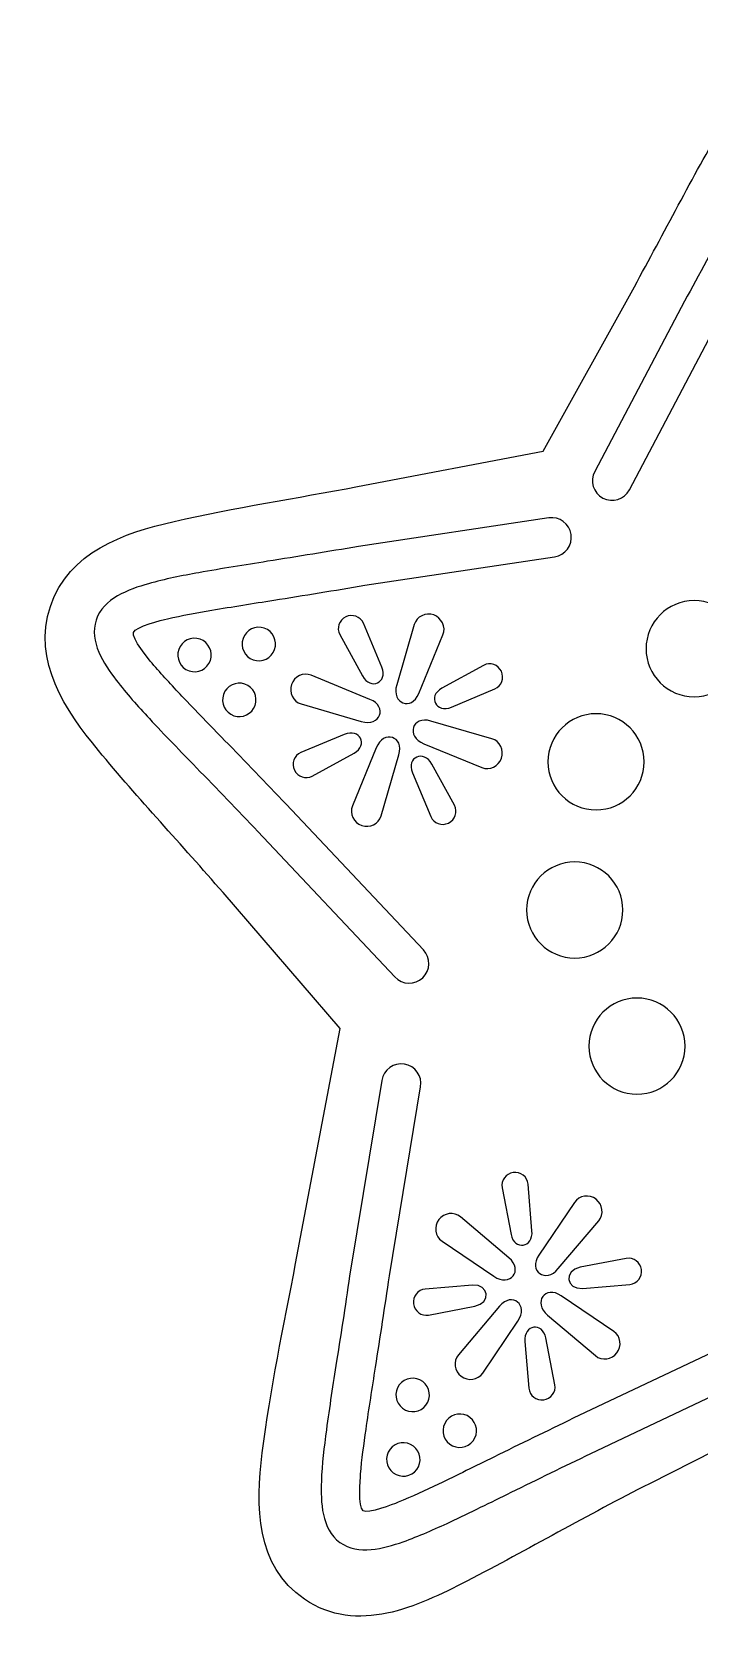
# Model space of a CAD drawing. Header units: centimetres. Extents: x -1 to 124, y -94 to 8.
# Drawn here: x 49.98 to 54.2, y -17.7 to -7.57 of the extents above; entities that cross this region are included whole.
import ezdxf

# ---------------------------------------------------------------- set-up
doc = ezdxf.new("R2010")
doc.units = ezdxf.units.CM
doc.header["$MEASUREMENT"] = 0
doc.layers.add('layer 1', color=7, linetype='Continuous')

msp = doc.modelspace()

# ---------------------------------------------------------------- linework, layer by layer
at = {"layer": 'layer 1', "color": 250}
for points, knots in [([(51.64918, -15.35342), (51.57494, -15.74567), (51.48646, -16.15336), (51.43811, -16.549), (51.43811, -16.549), (51.3974, -16.8821), (51.39219, -17.26055), (51.70603, -17.47328), (51.70603, -17.47328), (52.03854, -17.69865), (52.41777, -17.52065), (52.7298, -17.35896), (52.7298, -17.35896), (53.117, -17.15833), (53.49379, -16.94097), (53.88384, -16.74318), (53.88384, -16.74318), (53.88384, -16.74318), (54.97883, -16.18801), (54.97883, -16.18801), (54.97883, -16.18801), (54.97883, -16.18801), (55.94962, -16.69987), (55.94962, -16.69987), (55.94962, -16.69987), (56.32018, -16.89524), (56.6815, -17.10934), (57.05187, -17.30252), (57.05187, -17.30252), (57.35568, -17.461), (57.71872, -17.62424), (58.04408, -17.41326), (58.04408, -17.41326), (58.35819, -17.2096), (58.36788, -16.83667), (58.34267, -16.50461), (58.34267, -16.50461), (58.31288, -16.11208), (58.24747, -15.70859), (58.19679, -15.31744), (58.19679, -15.31744), (58.19679, -15.31744), (57.99748, -13.7791), (57.99748, -13.7791), (57.99748, -13.7791), (57.99748, -13.7791), (58.88988, -12.83409), (58.88988, -12.83409), (58.88988, -12.83409), (59.1471, -12.56168), (59.41764, -12.30598), (59.67687, -12.03705), (59.67687, -12.03705), (59.90584, -11.79953), (60.14622, -11.51728), (60.04437, -11.15895), (60.04437, -11.15895), (59.94848, -10.82163), (59.63026, -10.70058), (59.32327, -10.63066), (59.32327, -10.63066), (58.98905, -10.55455), (58.63162, -10.50911), (58.29229, -10.45688), (58.29229, -10.45688), (58.29229, -10.45688), (56.90174, -10.24286), (56.90174, -10.24286), (56.90174, -10.24286), (56.90174, -10.24286), (56.37656, -9.22753), (56.37656, -9.22753), (56.37656, -9.22753), (56.19787, -8.88208), (56.03082, -8.52324), (55.84327, -8.18361), (55.84327, -8.18361), (55.68322, -7.8938), (55.4774, -7.58586), (55.10557, -7.57987), (55.10557, -7.57987), (54.73459, -7.57387), (54.51909, -7.87355), (54.35041, -8.15769), (54.35041, -8.15769), (54.15304, -8.49016), (53.97581, -8.84354), (53.78818, -9.18266), (53.78818, -9.18266), (53.78818, -9.18266), (53.21309, -10.22211), (53.21309, -10.22211), (53.21309, -10.22211), (53.21309, -10.22211), (52.03909, -10.44532), (52.03909, -10.44532), (52.03909, -10.44532), (51.65635, -10.51809), (51.26047, -10.57738), (50.88187, -10.66509), (50.88187, -10.66509), (50.56072, -10.73949), (50.21699, -10.85482), (50.10039, -11.20199), (50.10039, -11.20199), (49.98445, -11.54727), (50.19547, -11.8586), (50.40457, -12.11248), (50.40457, -12.11248), (50.65568, -12.41738), (50.93184, -12.70957), (51.1905, -13.00955), (51.1905, -13.00955), (51.1905, -13.00955), (51.93045, -13.86763), (51.93045, -13.86763), (51.93045, -13.86763), (51.93045, -13.86763), (51.64918, -15.35342), (51.64918, -15.35342)], [0, 0, 0, 0, 0.03225806, 0.03225806, 0.03225806, 0.03225806, 0.06451613, 0.06451613, 0.06451613, 0.06451613, 0.09677419, 0.09677419, 0.09677419, 0.09677419, 0.12903226, 0.12903226, 0.12903226, 0.12903226, 0.16129032, 0.16129032, 0.16129032, 0.16129032, 0.19354839, 0.19354839, 0.19354839, 0.19354839, 0.22580645, 0.22580645, 0.22580645, 0.22580645, 0.25806452, 0.25806452, 0.25806452, 0.25806452, 0.29032258, 0.29032258, 0.29032258, 0.29032258, 0.32258065, 0.32258065, 0.32258065, 0.32258065, 0.35483871, 0.35483871, 0.35483871, 0.35483871, 0.38709677, 0.38709677, 0.38709677, 0.38709677, 0.41935484, 0.41935484, 0.41935484, 0.41935484, 0.4516129, 0.4516129, 0.4516129, 0.4516129, 0.48387097, 0.48387097, 0.48387097, 0.48387097, 0.51612903, 0.51612903, 0.51612903, 0.51612903, 0.5483871, 0.5483871, 0.5483871, 0.5483871, 0.58064516, 0.58064516, 0.58064516, 0.58064516, 0.61290323, 0.61290323, 0.61290323, 0.61290323, 0.64516129, 0.64516129, 0.64516129, 0.64516129, 0.67741935, 0.67741935, 0.67741935, 0.67741935, 0.70967742, 0.70967742, 0.70967742, 0.70967742, 0.74193548, 0.74193548, 0.74193548, 0.74193548, 0.77419355, 0.77419355, 0.77419355, 0.77419355, 0.80645161, 0.80645161, 0.80645161, 0.80645161, 0.83870968, 0.83870968, 0.83870968, 0.83870968, 0.87096774, 0.87096774, 0.87096774, 0.87096774, 0.90322581, 0.90322581, 0.90322581, 0.90322581, 0.93548387, 0.93548387, 0.93548387, 0.93548387, 1, 1, 1, 1]), ([(56.59594, -10.3881), (56.62759, -10.44899), (56.60388, -10.52406), (56.543, -10.55571), (56.543, -10.55571), (56.48211, -10.58738), (56.40703, -10.56365), (56.37539, -10.50276), (56.37539, -10.50276), (56.37539, -10.50276), (55.79121, -9.37902), (55.79121, -9.37902), (55.79121, -9.37902), (55.79121, -9.37902), (55.79147, -9.37889), (55.79147, -9.37889), (55.79147, -9.37889), (55.70623, -9.21334), (55.62267, -9.04694), (55.53924, -8.88047), (55.53924, -8.88047), (55.48125, -8.76472), (55.42344, -8.64882), (55.36403, -8.53379), (55.36403, -8.53379), (55.32133, -8.45112), (55.27772, -8.36793), (55.23023, -8.28789), (55.23023, -8.28789), (55.21337, -8.25948), (55.12431, -8.11247), (55.08579, -8.11172), (55.08579, -8.11172), (55.04673, -8.11098), (54.95183, -8.25784), (54.93398, -8.28602), (54.93398, -8.28602), (54.88323, -8.36611), (54.83635, -8.44953), (54.7904, -8.53245), (54.7904, -8.53245), (54.72632, -8.64809), (54.66382, -8.76467), (54.60115, -8.88108), (54.60115, -8.88108), (54.50898, -9.05226), (54.41661, -9.2233), (54.3225, -9.39341), (54.3225, -9.39341), (54.3225, -9.39341), (53.75763, -10.4653), (53.75763, -10.4653), (53.75763, -10.4653), (53.72569, -10.52595), (53.65057, -10.54925), (53.58991, -10.51732), (53.58991, -10.51732), (53.52925, -10.48537), (53.50595, -10.41024), (53.53788, -10.34956), (53.53788, -10.34956), (53.53788, -10.34956), (54.10464, -9.27412), (54.10464, -9.27412), (54.10464, -9.27412), (54.19841, -9.10454), (54.29054, -8.93401), (54.38239, -8.76338), (54.38239, -8.76338), (54.45169, -8.63469), (54.5207, -8.50559), (54.59268, -8.37838), (54.59268, -8.37838), (54.64591, -8.2843), (54.70146, -8.18899), (54.7637, -8.10055), (54.7637, -8.10055), (54.83855, -7.99414), (54.9464, -7.86088), (55.09001, -7.86363), (55.09001, -7.86363), (55.23212, -7.86633), (55.33471, -8.00043), (55.4059, -8.10809), (55.4059, -8.10809), (55.46456, -8.19681), (55.51645, -8.29208), (55.56608, -8.3861), (55.56608, -8.3861), (55.63297, -8.51284), (55.6969, -8.64133), (55.76109, -8.76945), (55.76109, -8.76945), (55.84461, -8.93612), (55.92843, -9.10254), (56.0138, -9.26824), (56.0138, -9.26824), (56.0138, -9.26824), (56.59594, -10.3881), (56.59594, -10.3881)], [0, 0, 0, 0, 0.03846154, 0.03846154, 0.03846154, 0.03846154, 0.07692308, 0.07692308, 0.07692308, 0.07692308, 0.11538462, 0.11538462, 0.11538462, 0.11538462, 0.15384615, 0.15384615, 0.15384615, 0.15384615, 0.19230769, 0.19230769, 0.19230769, 0.19230769, 0.23076923, 0.23076923, 0.23076923, 0.23076923, 0.26923077, 0.26923077, 0.26923077, 0.26923077, 0.30769231, 0.30769231, 0.30769231, 0.30769231, 0.34615385, 0.34615385, 0.34615385, 0.34615385, 0.38461538, 0.38461538, 0.38461538, 0.38461538, 0.42307692, 0.42307692, 0.42307692, 0.42307692, 0.46153846, 0.46153846, 0.46153846, 0.46153846, 0.5, 0.5, 0.5, 0.5, 0.53846154, 0.53846154, 0.53846154, 0.53846154, 0.57692308, 0.57692308, 0.57692308, 0.57692308, 0.61538462, 0.61538462, 0.61538462, 0.61538462, 0.65384615, 0.65384615, 0.65384615, 0.65384615, 0.69230769, 0.69230769, 0.69230769, 0.69230769, 0.73076923, 0.73076923, 0.73076923, 0.73076923, 0.76923077, 0.76923077, 0.76923077, 0.76923077, 0.80769231, 0.80769231, 0.80769231, 0.80769231, 0.84615385, 0.84615385, 0.84615385, 0.84615385, 0.88461538, 0.88461538, 0.88461538, 0.88461538, 0.92307692, 0.92307692, 0.92307692, 0.92307692, 1, 1, 1, 1]), ([(52.45142, -13.54775), (52.40145, -13.59481), (52.32276, -13.59244), (52.27571, -13.54249), (52.27571, -13.54249), (52.27571, -13.54249), (51.41037, -12.62374), (51.41037, -12.62374), (51.41037, -12.62374), (51.28206, -12.48851), (51.15257, -12.3545), (51.02275, -12.22071), (51.02275, -12.22071), (50.92295, -12.11788), (50.82272, -12.01515), (50.72512, -11.91022), (50.72512, -11.91022), (50.65271, -11.83238), (50.57987, -11.75198), (50.51545, -11.66735), (50.51545, -11.66735), (50.43726, -11.56465), (50.34449, -11.42358), (50.38877, -11.28854), (50.38877, -11.28854), (50.43353, -11.15204), (50.5949, -11.09417), (50.72004, -11.05857), (50.72004, -11.05857), (50.82405, -11.02897), (50.93234, -11.00794), (51.0387, -10.98869), (51.0387, -10.98869), (51.18254, -10.96267), (51.32718, -10.94007), (51.47152, -10.91709), (51.47152, -10.91709), (51.66287, -10.88661), (51.85425, -10.85585), (52.04525, -10.82322), (52.04525, -10.82322), (52.04525, -10.82322), (53.24744, -10.64267), (53.24744, -10.64267), (53.24744, -10.64267), (53.31524, -10.63252), (53.37849, -10.67928), (53.38865, -10.74708), (53.38865, -10.74708), (53.39881, -10.81487), (53.35203, -10.87812), (53.28424, -10.88828), (53.28424, -10.88828), (53.28424, -10.88828), (52.08607, -11.06824), (52.08607, -11.06824), (52.08607, -11.06824), (51.89443, -11.101), (51.70251, -11.13184), (51.5105, -11.16241), (51.5105, -11.16241), (51.37995, -11.18318), (51.24928, -11.20377), (51.11899, -11.22615), (51.11899, -11.22615), (51.02556, -11.2422), (50.93134, -11.25896), (50.839, -11.28046), (50.839, -11.28046), (50.80651, -11.28803), (50.63657, -11.32922), (50.62439, -11.36635), (50.62439, -11.36635), (50.61239, -11.40295), (50.72183, -11.5355), (50.7431, -11.56078), (50.7431, -11.56078), (50.80302, -11.63198), (50.86719, -11.7006), (50.93117, -11.76815), (50.93117, -11.76815), (51.02017, -11.86216), (51.11054, -11.95495), (51.20069, -12.04786), (51.20069, -12.04786), (51.33035, -12.18149), (51.45992, -12.31525), (51.58831, -12.45009), (51.58831, -12.45009), (51.58831, -12.45009), (52.45667, -13.37204), (52.45667, -13.37204), (52.45667, -13.37204), (52.50373, -13.42201), (52.50137, -13.5007), (52.45142, -13.54775)], [0, 0, 0, 0, 0.04, 0.04, 0.04, 0.04, 0.08, 0.08, 0.08, 0.08, 0.12, 0.12, 0.12, 0.12, 0.16, 0.16, 0.16, 0.16, 0.2, 0.2, 0.2, 0.2, 0.24, 0.24, 0.24, 0.24, 0.28, 0.28, 0.28, 0.28, 0.32, 0.32, 0.32, 0.32, 0.36, 0.36, 0.36, 0.36, 0.4, 0.4, 0.4, 0.4, 0.44, 0.44, 0.44, 0.44, 0.48, 0.48, 0.48, 0.48, 0.52, 0.52, 0.52, 0.52, 0.56, 0.56, 0.56, 0.56, 0.6, 0.6, 0.6, 0.6, 0.64, 0.64, 0.64, 0.64, 0.68, 0.68, 0.68, 0.68, 0.72, 0.72, 0.72, 0.72, 0.76, 0.76, 0.76, 0.76, 0.8, 0.8, 0.8, 0.8, 0.84, 0.84, 0.84, 0.84, 0.88, 0.88, 0.88, 0.88, 0.92, 0.92, 0.92, 0.92, 1, 1, 1, 1]), ([(54.46945, -11.46901), (54.46945, -11.6367), (54.33345, -11.77269), (54.16575, -11.77269), (54.16575, -11.77269), (53.99806, -11.77269), (53.86207, -11.6367), (53.86207, -11.46901), (53.86207, -11.46901), (53.86207, -11.3013), (53.99806, -11.16531), (54.16575, -11.16531), (54.16575, -11.16531), (54.33345, -11.16531), (54.46945, -11.3013), (54.46945, -11.46901)], [0, 0, 0, 0, 0.2, 0.2, 0.2, 0.2, 0.4, 0.4, 0.4, 0.4, 0.6, 0.6, 0.6, 0.6, 1, 1, 1, 1]), ([(51.38146, -11.53927), (51.32635, -11.52002), (51.29742, -11.45961), (51.31666, -11.40454), (51.31666, -11.40454), (51.33588, -11.34946), (51.39613, -11.32021), (51.45124, -11.33944), (51.45124, -11.33944), (51.50636, -11.3587), (51.53528, -11.41909), (51.51606, -11.47417), (51.51606, -11.47417), (51.49682, -11.52924), (51.4366, -11.55853), (51.38146, -11.53927)], [0, 0, 0, 0, 0.2, 0.2, 0.2, 0.2, 0.4, 0.4, 0.4, 0.4, 0.6, 0.6, 0.6, 0.6, 1, 1, 1, 1]), ([(52.19284, -11.58611), (52.23349, -11.6833), (52.12217, -11.73371), (52.0708, -11.6403), (52.0708, -11.6403), (52.0708, -11.6403), (51.92778, -11.38022), (51.92778, -11.38022), (51.92778, -11.38022), (51.90527, -11.33927), (51.92388, -11.28797), (51.9654, -11.26792), (51.9654, -11.26792), (52.00693, -11.24789), (52.05865, -11.26527), (52.07668, -11.3084), (52.07668, -11.3084), (52.07668, -11.3084), (52.19284, -11.58611), (52.19284, -11.58611)], [0, 0, 0, 0, 0.16666667, 0.16666667, 0.16666667, 0.16666667, 0.33333333, 0.33333333, 0.33333333, 0.33333333, 0.5, 0.5, 0.5, 0.5, 0.66666667, 0.66666667, 0.66666667, 0.66666667, 1, 1, 1, 1]), ([(52.57952, -11.38055), (52.57952, -11.38055), (52.42729, -11.75167), (52.42729, -11.75167), (52.42729, -11.75167), (52.38074, -11.86521), (52.25281, -11.81659), (52.28757, -11.69695), (52.28757, -11.69695), (52.28757, -11.69695), (52.39787, -11.31713), (52.39787, -11.31713), (52.39787, -11.31713), (52.41298, -11.26516), (52.47083, -11.23851), (52.5211, -11.25607), (52.5211, -11.25607), (52.57136, -11.27362), (52.60004, -11.33049), (52.57952, -11.38055)], [0, 0, 0, 0, 0.16666667, 0.16666667, 0.16666667, 0.16666667, 0.33333333, 0.33333333, 0.33333333, 0.33333333, 0.5, 0.5, 0.5, 0.5, 0.66666667, 0.66666667, 0.66666667, 0.66666667, 1, 1, 1, 1]), ([(51.11043, -11.54378), (51.09119, -11.59886), (51.03096, -11.62813), (50.97585, -11.60887), (50.97585, -11.60887), (50.92071, -11.58962), (50.89181, -11.52924), (50.91104, -11.47415), (50.91104, -11.47415), (50.93028, -11.41907), (50.99048, -11.38981), (51.04561, -11.40904), (51.04561, -11.40904), (51.10073, -11.4283), (51.12967, -11.48869), (51.11043, -11.54378)], [0, 0, 0, 0, 0.2, 0.2, 0.2, 0.2, 0.4, 0.4, 0.4, 0.4, 0.6, 0.6, 0.6, 0.6, 1, 1, 1, 1]), ([(51.68408, -11.81826), (51.63211, -11.80313), (51.60545, -11.74529), (51.623, -11.69501), (51.623, -11.69501), (51.64057, -11.64473), (51.69744, -11.61608), (51.74751, -11.6366), (51.74751, -11.6366), (51.74751, -11.6366), (52.11864, -11.78883), (52.11864, -11.78883), (52.11864, -11.78883), (52.23216, -11.83538), (52.18356, -11.9633), (52.0639, -11.92855), (52.0639, -11.92855), (52.0639, -11.92855), (51.68408, -11.81826), (51.68408, -11.81826)], [0, 0, 0, 0, 0.16666667, 0.16666667, 0.16666667, 0.16666667, 0.33333333, 0.33333333, 0.33333333, 0.33333333, 0.5, 0.5, 0.5, 0.5, 0.66666667, 0.66666667, 0.66666667, 0.66666667, 1, 1, 1, 1]), ([(52.94833, -11.61183), (52.96836, -11.65336), (52.95098, -11.70509), (52.90787, -11.72312), (52.90787, -11.72312), (52.90787, -11.72312), (52.63404, -11.83765), (52.63404, -11.83765), (52.63404, -11.83765), (52.5357, -11.87879), (52.47992, -11.77002), (52.57227, -11.71928), (52.57227, -11.71928), (52.57227, -11.71928), (52.83603, -11.57422), (52.83603, -11.57422), (52.83603, -11.57422), (52.877, -11.5517), (52.92828, -11.57029), (52.94833, -11.61183)], [0, 0, 0, 0, 0.16666667, 0.16666667, 0.16666667, 0.16666667, 0.33333333, 0.33333333, 0.33333333, 0.33333333, 0.5, 0.5, 0.5, 0.5, 0.66666667, 0.66666667, 0.66666667, 0.66666667, 1, 1, 1, 1]), ([(51.39278, -11.82721), (51.37356, -11.88227), (51.31332, -11.91155), (51.2582, -11.8923), (51.2582, -11.8923), (51.20309, -11.87306), (51.17416, -11.81266), (51.19338, -11.75758), (51.19338, -11.75758), (51.21261, -11.7025), (51.27285, -11.67322), (51.32797, -11.69247), (51.32797, -11.69247), (51.38311, -11.71172), (51.41202, -11.77212), (51.39278, -11.82721)], [0, 0, 0, 0, 0.2, 0.2, 0.2, 0.2, 0.4, 0.4, 0.4, 0.4, 0.6, 0.6, 0.6, 0.6, 1, 1, 1, 1]), ([(52.88798, -12.03759), (52.93993, -12.05269), (52.96659, -12.11054), (52.94904, -12.16081), (52.94904, -12.16081), (52.93149, -12.21108), (52.87462, -12.23976), (52.82456, -12.21927), (52.82456, -12.21927), (52.82456, -12.21927), (52.45861, -12.06915), (52.45861, -12.06915), (52.45861, -12.06915), (52.34333, -12.02188), (52.38491, -11.89151), (52.50275, -11.92573), (52.50275, -11.92573), (52.50275, -11.92573), (52.88798, -12.03759), (52.88798, -12.03759)], [0, 0, 0, 0, 0.16666667, 0.16666667, 0.16666667, 0.16666667, 0.33333333, 0.33333333, 0.33333333, 0.33333333, 0.5, 0.5, 0.5, 0.5, 0.66666667, 0.66666667, 0.66666667, 0.66666667, 1, 1, 1, 1]), ([(53.85007, -12.18348), (53.85007, -12.35116), (53.71408, -12.48716), (53.54637, -12.48716), (53.54637, -12.48716), (53.37867, -12.48716), (53.24267, -12.35116), (53.24267, -12.18348), (53.24267, -12.18348), (53.24267, -12.01577), (53.37867, -11.87978), (53.54637, -11.87978), (53.54637, -11.87978), (53.71408, -11.87978), (53.85007, -12.01577), (53.85007, -12.18348)], [0, 0, 0, 0, 0.2, 0.2, 0.2, 0.2, 0.4, 0.4, 0.4, 0.4, 0.6, 0.6, 0.6, 0.6, 1, 1, 1, 1]), ([(51.75404, -12.2738), (51.71309, -12.29633), (51.66181, -12.27774), (51.64177, -12.2362), (51.64177, -12.2362), (51.62173, -12.19468), (51.63911, -12.14295), (51.68221, -12.12491), (51.68221, -12.12491), (51.68221, -12.12491), (51.95605, -12.01037), (51.95605, -12.01037), (51.95605, -12.01037), (52.05439, -11.96923), (52.11015, -12.07801), (52.01782, -12.12875), (52.01782, -12.12875), (52.01782, -12.12875), (51.75404, -12.2738), (51.75404, -12.2738)], [0, 0, 0, 0, 0.16666667, 0.16666667, 0.16666667, 0.16666667, 0.33333333, 0.33333333, 0.33333333, 0.33333333, 0.5, 0.5, 0.5, 0.5, 0.66666667, 0.66666667, 0.66666667, 0.66666667, 1, 1, 1, 1]), ([(52.1578, -12.09521), (52.20508, -11.97993), (52.33546, -12.0215), (52.30122, -12.13933), (52.30122, -12.13933), (52.30122, -12.13933), (52.18935, -12.52457), (52.18935, -12.52457), (52.18935, -12.52457), (52.17426, -12.57652), (52.1164, -12.60318), (52.06614, -12.58563), (52.06614, -12.58563), (52.01587, -12.56807), (51.98719, -12.5112), (52.0077, -12.46114), (52.0077, -12.46114), (52.0077, -12.46114), (52.1578, -12.09521), (52.1578, -12.09521)], [0, 0, 0, 0, 0.16666667, 0.16666667, 0.16666667, 0.16666667, 0.33333333, 0.33333333, 0.33333333, 0.33333333, 0.5, 0.5, 0.5, 0.5, 0.66666667, 0.66666667, 0.66666667, 0.66666667, 1, 1, 1, 1]), ([(52.65206, -12.45809), (52.67456, -12.49906), (52.65596, -12.55036), (52.61444, -12.57039), (52.61444, -12.57039), (52.5729, -12.59042), (52.52118, -12.57304), (52.50314, -12.52993), (52.50314, -12.52993), (52.50314, -12.52993), (52.38699, -12.25222), (52.38699, -12.25222), (52.38699, -12.25222), (52.34633, -12.15502), (52.45767, -12.10461), (52.50903, -12.19801), (52.50903, -12.19801), (52.50903, -12.19801), (52.65206, -12.45809), (52.65206, -12.45809)], [0, 0, 0, 0, 0.16666667, 0.16666667, 0.16666667, 0.16666667, 0.33333333, 0.33333333, 0.33333333, 0.33333333, 0.5, 0.5, 0.5, 0.5, 0.66666667, 0.66666667, 0.66666667, 0.66666667, 1, 1, 1, 1]), ([(53.41184, -13.42309), (53.24413, -13.42309), (53.10814, -13.28709), (53.10814, -13.11941), (53.10814, -13.11941), (53.10814, -12.9517), (53.24413, -12.81571), (53.41184, -12.81571), (53.41184, -12.81571), (53.57953, -12.81571), (53.71552, -12.9517), (53.71552, -13.11941), (53.71552, -13.11941), (53.71552, -13.28709), (53.57953, -13.42309), (53.41184, -13.42309)], [0, 0, 0, 0, 0.2, 0.2, 0.2, 0.2, 0.4, 0.4, 0.4, 0.4, 0.6, 0.6, 0.6, 0.6, 1, 1, 1, 1]), ([(54.10861, -13.97923), (54.10861, -14.14693), (53.9726, -14.28293), (53.80491, -14.28293), (53.80491, -14.28293), (53.63721, -14.28293), (53.50122, -14.14693), (53.50122, -13.97923), (53.50122, -13.97923), (53.50122, -13.81153), (53.63721, -13.67553), (53.80491, -13.67553), (53.80491, -13.67553), (53.9726, -13.67553), (54.10861, -13.81153), (54.10861, -13.97923)], [0, 0, 0, 0, 0.2, 0.2, 0.2, 0.2, 0.4, 0.4, 0.4, 0.4, 0.6, 0.6, 0.6, 0.6, 1, 1, 1, 1]), ([(52.24097, -15.43135), (52.21318, -15.62379), (52.18348, -15.81589), (52.1535, -16.00797), (52.1535, -16.00797), (52.1331, -16.1386), (52.11248, -16.26926), (52.09368, -16.40012), (52.09368, -16.40012), (52.0802, -16.49396), (52.06717, -16.58876), (52.05923, -16.68325), (52.05923, -16.68325), (52.05644, -16.71649), (52.04333, -16.89084), (52.07492, -16.91384), (52.07492, -16.91384), (52.10606, -16.93654), (52.26582, -16.87318), (52.29644, -16.86072), (52.29644, -16.86072), (52.38263, -16.82562), (52.46764, -16.78567), (52.55162, -16.7456), (52.55162, -16.7456), (52.66844, -16.68982), (52.78454, -16.6324), (52.90068, -16.57519), (52.90068, -16.57519), (53.06773, -16.49293), (53.23485, -16.41082), (53.40278, -16.33038), (53.40278, -16.33038), (53.40278, -16.33038), (53.40265, -16.33013), (53.40265, -16.33013), (53.40265, -16.33013), (53.40265, -16.33013), (54.54706, -15.78755), (54.54706, -15.78755), (54.54706, -15.78755), (54.60907, -15.75816), (54.68323, -15.78462), (54.71262, -15.84662), (54.71262, -15.84662), (54.74202, -15.90863), (54.71556, -15.98278), (54.65356, -16.01218), (54.65356, -16.01218), (54.65356, -16.01218), (53.51312, -16.55288), (53.51312, -16.55288), (53.51312, -16.55288), (53.34499, -16.63335), (53.17763, -16.71533), (53.01039, -16.79769), (53.01039, -16.79769), (52.88184, -16.861), (52.75327, -16.92478), (52.62339, -16.98536), (52.62339, -16.98536), (52.52706, -17.03029), (52.42815, -17.07486), (52.32779, -17.11013), (52.32779, -17.11013), (52.20603, -17.15292), (52.04325, -17.19779), (51.92838, -17.1141), (51.92838, -17.1141), (51.81228, -17.02952), (51.80687, -16.85818), (51.81149, -16.72817), (51.81149, -16.72817), (51.81533, -16.62009), (51.82863, -16.51058), (51.84304, -16.40344), (51.84304, -16.40344), (51.86255, -16.25858), (51.88554, -16.11401), (51.90807, -15.96959), (51.90807, -15.96959), (51.93795, -15.77814), (51.96756, -15.5866), (51.99528, -15.39482), (51.99528, -15.39482), (51.99528, -15.39482), (52.19337, -14.19541), (52.19337, -14.19541), (52.19337, -14.19541), (52.20457, -14.12776), (52.26852, -14.08197), (52.33617, -14.09316), (52.33617, -14.09316), (52.4038, -14.10435), (52.44959, -14.16831), (52.4384, -14.23595), (52.4384, -14.23595), (52.4384, -14.23595), (52.24097, -15.43135), (52.24097, -15.43135)], [0, 0, 0, 0, 0.03846154, 0.03846154, 0.03846154, 0.03846154, 0.07692308, 0.07692308, 0.07692308, 0.07692308, 0.11538462, 0.11538462, 0.11538462, 0.11538462, 0.15384615, 0.15384615, 0.15384615, 0.15384615, 0.19230769, 0.19230769, 0.19230769, 0.19230769, 0.23076923, 0.23076923, 0.23076923, 0.23076923, 0.26923077, 0.26923077, 0.26923077, 0.26923077, 0.30769231, 0.30769231, 0.30769231, 0.30769231, 0.34615385, 0.34615385, 0.34615385, 0.34615385, 0.38461538, 0.38461538, 0.38461538, 0.38461538, 0.42307692, 0.42307692, 0.42307692, 0.42307692, 0.46153846, 0.46153846, 0.46153846, 0.46153846, 0.5, 0.5, 0.5, 0.5, 0.53846154, 0.53846154, 0.53846154, 0.53846154, 0.57692308, 0.57692308, 0.57692308, 0.57692308, 0.61538462, 0.61538462, 0.61538462, 0.61538462, 0.65384615, 0.65384615, 0.65384615, 0.65384615, 0.69230769, 0.69230769, 0.69230769, 0.69230769, 0.73076923, 0.73076923, 0.73076923, 0.73076923, 0.76923077, 0.76923077, 0.76923077, 0.76923077, 0.80769231, 0.80769231, 0.80769231, 0.80769231, 0.84615385, 0.84615385, 0.84615385, 0.84615385, 0.88461538, 0.88461538, 0.88461538, 0.88461538, 0.92307692, 0.92307692, 0.92307692, 0.92307692, 1, 1, 1, 1]), ([(53.0235, -14.77818), (53.06918, -14.7719), (53.11303, -14.80436), (53.11694, -14.85093), (53.11694, -14.85093), (53.11694, -14.85093), (53.14166, -15.1467), (53.14166, -15.1467), (53.14166, -15.1467), (53.15055, -15.25292), (53.02991, -15.27252), (53.01002, -15.16905), (53.01002, -15.16905), (53.01002, -15.16905), (52.95317, -14.87345), (52.95317, -14.87345), (52.95317, -14.87345), (52.94433, -14.82755), (52.9778, -14.78447), (53.0235, -14.77818)], [0, 0, 0, 0, 0.16666667, 0.16666667, 0.16666667, 0.16666667, 0.33333333, 0.33333333, 0.33333333, 0.33333333, 0.5, 0.5, 0.5, 0.5, 0.66666667, 0.66666667, 0.66666667, 0.66666667, 1, 1, 1, 1]), ([(53.56339, -15.08283), (53.56339, -15.08283), (53.30797, -15.38485), (53.30797, -15.38485), (53.30797, -15.38485), (53.22752, -15.47999), (53.11627, -15.40031), (53.18507, -15.29873), (53.18507, -15.29873), (53.18507, -15.29873), (53.41005, -14.9666), (53.41005, -14.9666), (53.41005, -14.9666), (53.44039, -14.92181), (53.50363, -14.91424), (53.54607, -14.94641), (53.54607, -14.94641), (53.5885, -14.97857), (53.59829, -15.04152), (53.56339, -15.08283)], [0, 0, 0, 0, 0.16666667, 0.16666667, 0.16666667, 0.16666667, 0.33333333, 0.33333333, 0.33333333, 0.33333333, 0.5, 0.5, 0.5, 0.5, 0.66666667, 0.66666667, 0.66666667, 0.66666667, 1, 1, 1, 1]), ([(52.99626, -15.31698), (53.08995, -15.39618), (53.00434, -15.50295), (52.90119, -15.43308), (52.90119, -15.43308), (52.90119, -15.43308), (52.57373, -15.21125), (52.57373, -15.21125), (52.57373, -15.21125), (52.52894, -15.18091), (52.52137, -15.11766), (52.55354, -15.07523), (52.55354, -15.07523), (52.58571, -15.03279), (52.64864, -15.02301), (52.68996, -15.05793), (52.68996, -15.05793), (52.68996, -15.05793), (52.99626, -15.31698), (52.99626, -15.31698)], [0, 0, 0, 0, 0.16666667, 0.16666667, 0.16666667, 0.16666667, 0.33333333, 0.33333333, 0.33333333, 0.33333333, 0.5, 0.5, 0.5, 0.5, 0.66666667, 0.66666667, 0.66666667, 0.66666667, 1, 1, 1, 1]), ([(53.73757, -15.32045), (53.78347, -15.31165), (53.82655, -15.34512), (53.83283, -15.3908), (53.83283, -15.3908), (53.83912, -15.43648), (53.80666, -15.48033), (53.76011, -15.48424), (53.76011, -15.48424), (53.76011, -15.48424), (53.46011, -15.50932), (53.46011, -15.50932), (53.46011, -15.50932), (53.35513, -15.51809), (53.34141, -15.39664), (53.44609, -15.37651), (53.44609, -15.37651), (53.44609, -15.37651), (53.73757, -15.32045), (53.73757, -15.32045)], [0, 0, 0, 0, 0.16666667, 0.16666667, 0.16666667, 0.16666667, 0.33333333, 0.33333333, 0.33333333, 0.33333333, 0.5, 0.5, 0.5, 0.5, 0.66666667, 0.66666667, 0.66666667, 0.66666667, 1, 1, 1, 1]), ([(52.46659, -15.51417), (52.46659, -15.51417), (52.76659, -15.48911), (52.76659, -15.48911), (52.76659, -15.48911), (52.87157, -15.48032), (52.88528, -15.60176), (52.78061, -15.62188), (52.78061, -15.62188), (52.78061, -15.62188), (52.48913, -15.67796), (52.48913, -15.67796), (52.48913, -15.67796), (52.44323, -15.68677), (52.40015, -15.65329), (52.39385, -15.60763), (52.39385, -15.60763), (52.38758, -15.56193), (52.42002, -15.51808), (52.46659, -15.51417)], [0, 0, 0, 0, 0.16666667, 0.16666667, 0.16666667, 0.16666667, 0.33333333, 0.33333333, 0.33333333, 0.33333333, 0.5, 0.5, 0.5, 0.5, 0.66666667, 0.66666667, 0.66666667, 0.66666667, 1, 1, 1, 1]), ([(53.65844, -15.78116), (53.70324, -15.81151), (53.71081, -15.87476), (53.67863, -15.91718), (53.67863, -15.91718), (53.64646, -15.95961), (53.58353, -15.9694), (53.54221, -15.93448), (53.54221, -15.93448), (53.54221, -15.93448), (53.2402, -15.67907), (53.2402, -15.67907), (53.2402, -15.67907), (53.14506, -15.59861), (53.22474, -15.48737), (53.32632, -15.55619), (53.32632, -15.55619), (53.32632, -15.55619), (53.65844, -15.78116), (53.65844, -15.78116)], [0, 0, 0, 0, 0.16666667, 0.16666667, 0.16666667, 0.16666667, 0.33333333, 0.33333333, 0.33333333, 0.33333333, 0.5, 0.5, 0.5, 0.5, 0.66666667, 0.66666667, 0.66666667, 0.66666667, 1, 1, 1, 1]), ([(52.83094, -16.04462), (52.80056, -16.08939), (52.73732, -16.09697), (52.69488, -16.06479), (52.69488, -16.06479), (52.65244, -16.03262), (52.64268, -15.96969), (52.6776, -15.92837), (52.6776, -15.92837), (52.6776, -15.92837), (52.93663, -15.62207), (52.93663, -15.62207), (52.93663, -15.62207), (53.01586, -15.5284), (53.12262, -15.61399), (53.05273, -15.71715), (53.05273, -15.71715), (53.05273, -15.71715), (52.83094, -16.04462), (52.83094, -16.04462)], [0, 0, 0, 0, 0.16666667, 0.16666667, 0.16666667, 0.16666667, 0.33333333, 0.33333333, 0.33333333, 0.33333333, 0.5, 0.5, 0.5, 0.5, 0.66666667, 0.66666667, 0.66666667, 0.66666667, 1, 1, 1, 1]), ([(53.28593, -16.11819), (53.29475, -16.16409), (53.26128, -16.20718), (53.2156, -16.21347), (53.2156, -16.21347), (53.16992, -16.21974), (53.12605, -16.18729), (53.12214, -16.14074), (53.12214, -16.14074), (53.12214, -16.14074), (53.09741, -15.84495), (53.09741, -15.84495), (53.09741, -15.84495), (53.08852, -15.73872), (53.20918, -15.71913), (53.22906, -15.8226), (53.22906, -15.8226), (53.22906, -15.8226), (53.28593, -16.11819), (53.28593, -16.11819)], [0, 0, 0, 0, 0.16666667, 0.16666667, 0.16666667, 0.16666667, 0.33333333, 0.33333333, 0.33333333, 0.33333333, 0.5, 0.5, 0.5, 0.5, 0.66666667, 0.66666667, 0.66666667, 0.66666667, 1, 1, 1, 1]), ([(52.45183, -16.09862), (52.49834, -16.13387), (52.50765, -16.20017), (52.47238, -16.2467), (52.47238, -16.2467), (52.4371, -16.29322), (52.37072, -16.30216), (52.32423, -16.26692), (52.32423, -16.26692), (52.27774, -16.23169), (52.26844, -16.16536), (52.30371, -16.11884), (52.30371, -16.11884), (52.339, -16.07232), (52.40534, -16.06338), (52.45183, -16.09862)], [0, 0, 0, 0, 0.2, 0.2, 0.2, 0.2, 0.4, 0.4, 0.4, 0.4, 0.6, 0.6, 0.6, 0.6, 1, 1, 1, 1]), ([(52.74983, -16.32452), (52.79632, -16.35978), (52.80564, -16.42609), (52.77037, -16.47261), (52.77037, -16.47261), (52.7351, -16.51913), (52.66872, -16.52808), (52.62223, -16.49283), (52.62223, -16.49283), (52.57574, -16.4576), (52.56641, -16.39127), (52.60169, -16.34475), (52.60169, -16.34475), (52.63696, -16.29821), (52.70332, -16.28929), (52.74983, -16.32452)], [0, 0, 0, 0, 0.2, 0.2, 0.2, 0.2, 0.4, 0.4, 0.4, 0.4, 0.6, 0.6, 0.6, 0.6, 1, 1, 1, 1]), ([(52.39328, -16.50597), (52.43977, -16.54123), (52.44908, -16.60754), (52.4138, -16.65408), (52.4138, -16.65408), (52.37853, -16.7006), (52.31217, -16.70953), (52.26568, -16.67428), (52.26568, -16.67428), (52.21919, -16.63903), (52.20986, -16.57273), (52.24514, -16.52621), (52.24514, -16.52621), (52.28041, -16.47967), (52.34679, -16.47074), (52.39328, -16.50597)], [0, 0, 0, 0, 0.2, 0.2, 0.2, 0.2, 0.4, 0.4, 0.4, 0.4, 0.6, 0.6, 0.6, 0.6, 1, 1, 1, 1])]:
    msp.add_open_spline(points, degree=3, knots=knots, dxfattribs=at)

doc.saveas('drawing.dxf')
